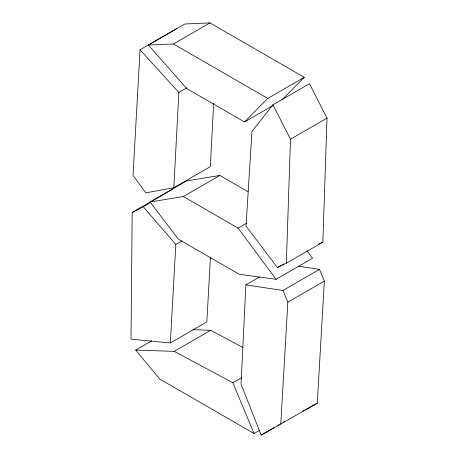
<?xml version="1.0" encoding="UTF-8"?>
<svg xmlns="http://www.w3.org/2000/svg" width="458" height="458" viewBox="0 0 458 458"><rect width="100%" height="100%" fill="white"/><g stroke="black" fill="none" stroke-linecap="round" stroke-linejoin="round"><path stroke-width="0.69" d="M168.699 191.421L132.19 212.495L130.999 339.16L170.324 342.968L206.833 321.894L210.457 256.938M286.353 263.184L290.492 139.198L272.957 104.79L309.465 83.717L327.001 118.124L322.861 242.11L286.353 263.184L277.416 267.564L246.038 226.075L251.963 131.372L272.957 104.79M259.491 277.027L245.877 284.887L241.051 384.17L261.186 435.1L317.262 403.212L324.361 281.109L319.478 269.384L298.484 266.23M140.056 49.779L133.032 175.454L145.862 192.847L173.817 187.751L178.855 92.47L140.056 49.779L176.565 28.705M213.668 103.388L210.325 166.672L173.817 187.751M170.324 342.968L175.826 244.469L143.194 206.718L132.19 212.495M280.754 424.285L287.853 302.188L282.97 290.464L245.877 284.887M244.532 121.954L267.775 98.424L304.284 77.35L209.97 22.9L184.872 23.993L148.363 45.067L186.727 88.583L244.532 121.954L272.997 105.517M282.025 99.873L304.284 77.35M148.363 45.067L173.468 43.979L209.97 22.9M178.855 92.47L186.898 87.827M307.083 250.858L312.568 258.249L276.06 279.328L239.093 274.222L178.248 239.093L150.069 201.984L186.578 180.904L219.863 175.454L248.162 191.799M143.194 206.718L150.619 202.436M150.069 201.984L183.355 196.534L219.863 175.454M290.492 139.198L327.001 118.124M175.826 244.469L182.009 240.897M183.355 196.534L238.114 228.147L246.776 223.149M277.416 267.564L281.132 265.422M282.368 264.707L283.605 263.991M259.634 430.302L254.07 433.514L159.756 379.069L135.688 350.095L151.781 340.809M135.688 350.095L174.217 351.366L210.726 330.292L242.889 347.485M282.97 290.464L319.478 269.384M287.853 302.188L324.361 281.109M174.217 351.366L232.864 382.722L241.526 377.724M261.186 435.1L274.176 427.6M277.892 425.453L279.128 424.738M283.456 422.242L284.699 421.526M302.583 411.318L303.809 410.643M305.028 409.967L317.262 403.212M169.311 191.101L172.981 189.171M318.39 244.297L322.861 242.11M192.887 329.703L210.726 330.292M173.468 43.979L267.775 98.424M238.114 228.147L276.06 279.328M232.864 382.722L254.07 433.514"/></g></svg>
